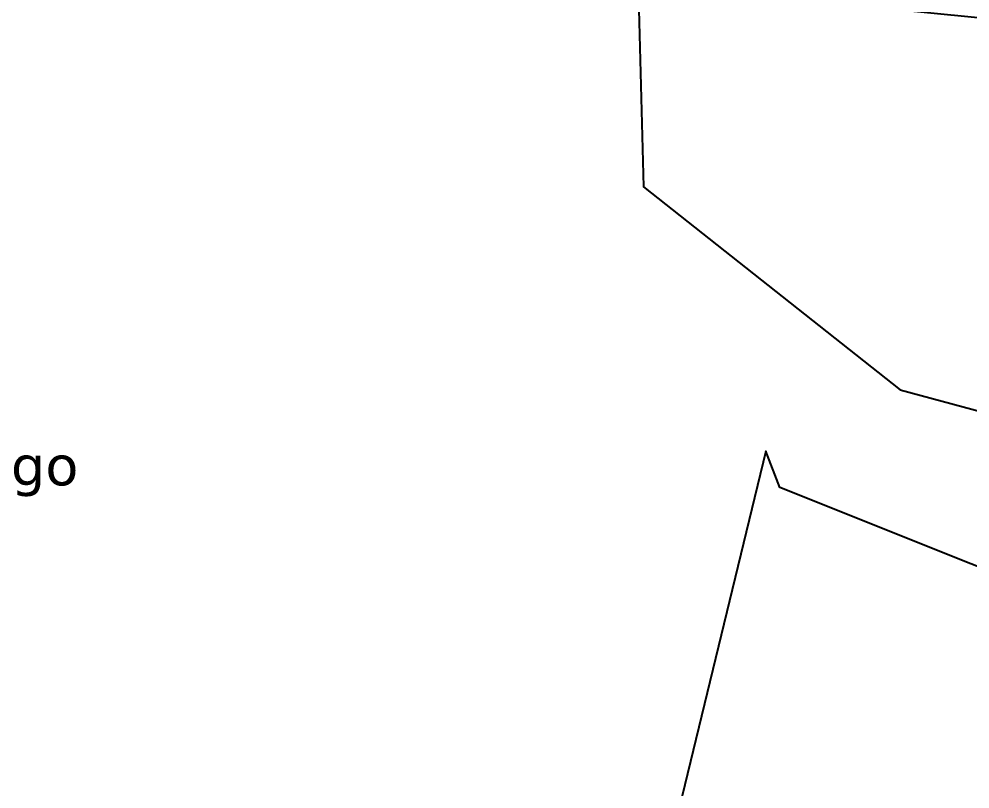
# Model space of a CAD drawing. Header units: metres. Extents: x 2 to 659295185, y -28 to 1124222152.
# Drawn here: x 654892 to 655167.3, y 1123516.3 to 1123739.4 of the extents above; entities that cross this region are included whole.
import ezdxf

# ---------------------------------------------------------------- set-up
doc = ezdxf.new("R2010")
doc.units = ezdxf.units.M
doc.header["$MEASUREMENT"] = 0
doc.layers.add('MANZANA', color=30, linetype='CONTINUOUS')
doc.layers.add('ÁREAS', color=7, linetype='CONTINUOUS')
doc.styles.get("Standard").update_dxf_attribs({"font": 'tahoma.ttf'})

msp = doc.modelspace()

# ---------------------------------------------------------------- linework, layer by layer
at = {"layer": 'MANZANA'}
for points in [[(655801.004, 1123589.651), (655210.5197, 1123735.6415), (655071.278, 1123749.5657), (655072.8252, 1123690.7747), (655147.0874, 1123631.9838), (655261.5749, 1123601.0412), (655297.1589, 1123560.8159), (655325.0072, 1123562.363), (655331.1958, 1123548.4389), (655428.6649, 1123520.5905), (655518.3984, 1123454.064), (655581.8307, 1123440.1398), (655640.6216, 1123379.8018), (655674.6585, 1123379.8018), (655697.8654, 1123359.6891), (655747.3735, 1123350.4063), (655790.6932, 1123376.7075), (655837.107, 1123356.5948), (655861.3068, 1123367.2744)], [(655333.063, 1123515.3859), (655112.2806, 1123603.6988), (655108.2136, 1123614.157), (655040.2359, 1123334.1119), (655281.9345, 1123264.9721)], [(655333.063, 1123515.3859), (655112.2806, 1123603.6988), (655108.2136, 1123614.157), (655040.2359, 1123334.1119), (655281.9345, 1123264.9721)]]:
    msp.add_lwpolyline(points, dxfattribs=at)

# ---------------------------------------------------------------- texts
at = {"layer": 'ÁREAS', "insert": (654857.4092, 1123608.377), "char_height": 11.441295, "width": 175.534525, "attachment_point": 5}
msp.add_mtext('{\\fVerdana|b0|i0|c0|p34;Antonio Lugo}', dxfattribs=at)

doc.saveas('drawing.dxf')
